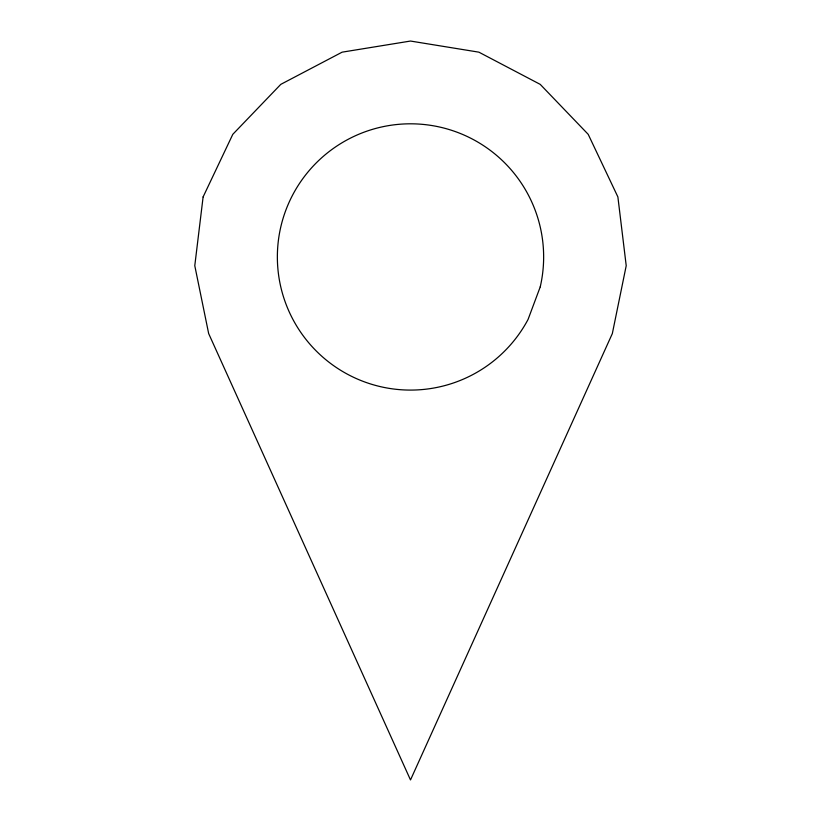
<?xml version="1.0" encoding="UTF-8"?>
<svg xmlns="http://www.w3.org/2000/svg" width="821" height="821" viewBox="0 0 821 821"><rect width="100%" height="100%" fill="white"/><g stroke="black" fill="none" stroke-linecap="round" stroke-linejoin="round"><path stroke-width="1.23" d="M203.115 196.927L194.782 265.706L208.667 333.583L410.5 779.95L612.333 333.583L626.218 265.706L617.885 196.927L588.205 134.336L540.218 84.368L478.879 52.164L410.5 41.05L342.121 52.164L280.782 84.368L232.795 134.336L203.115 196.927M540.239 286.868L528.067 319.431A133.146 133.146 0 0 1 304.18 337.092A133.146 133.146 0 0 1 382.802 126.721A133.146 133.146 0 0 1 540.239 286.868"/></g></svg>
